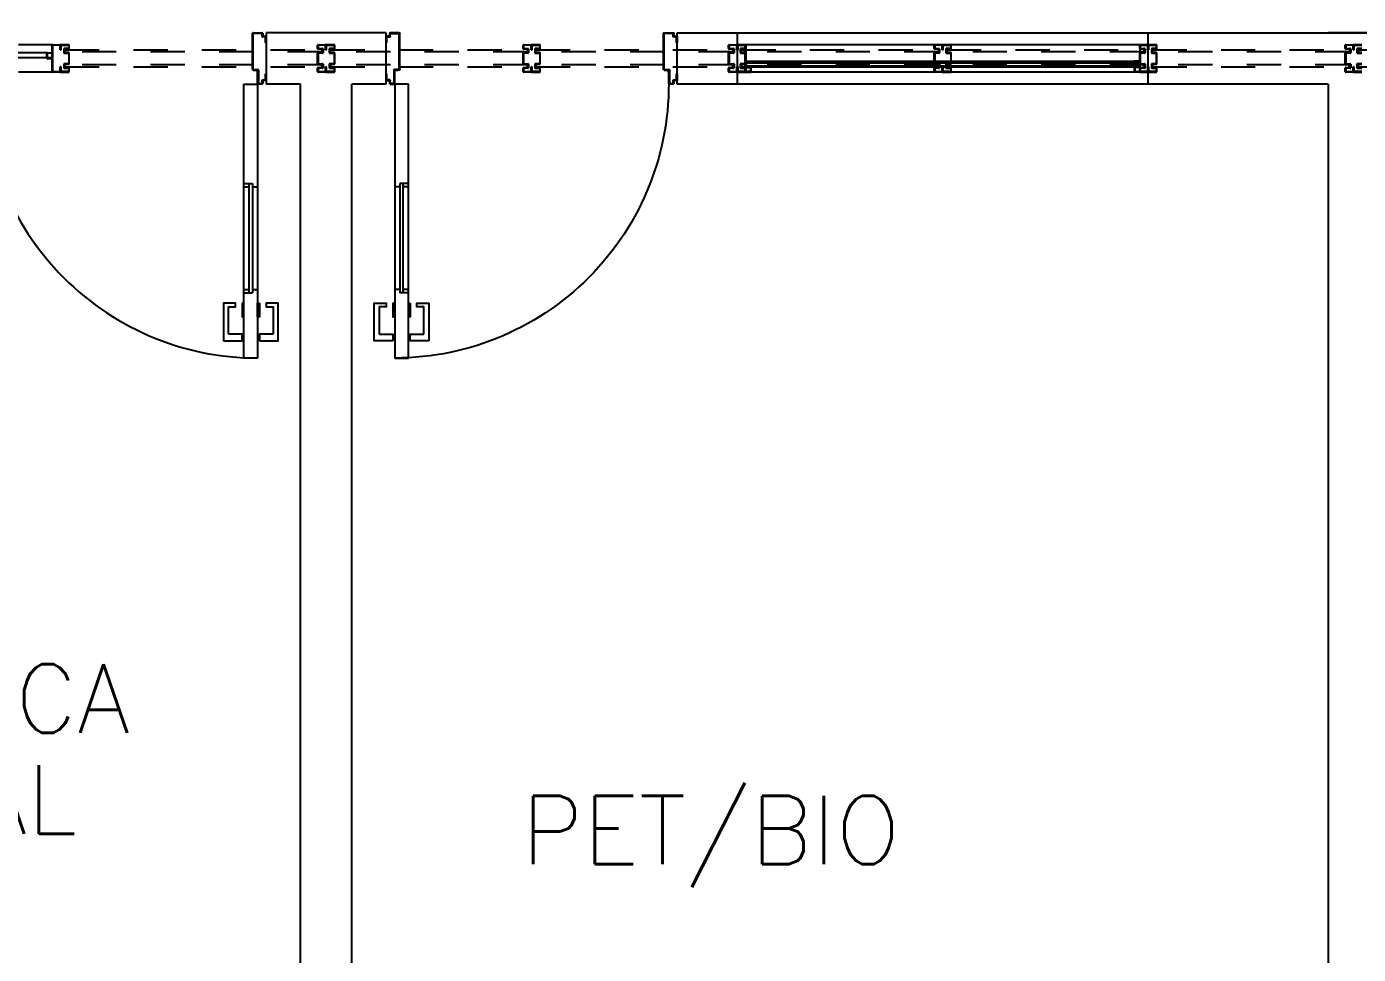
# Model space of a CAD drawing. Header units: millimetres. Extents: x 1887 to 2405, y 1100 to 1335.
# Drawn here: x 2223.91 to 2227.798, y 1184.507 to 1187.216 of the extents above; entities that cross this region are included whole.
import ezdxf

# ---------------------------------------------------------------- set-up
doc = ezdxf.new("R2010")
doc.units = ezdxf.units.MM
doc.linetypes.add('HIDDEN', pattern=[0.375, 0.25, -0.125])
for name, color, linetype in [('AR-ALV', 2, 'Continuous'), ('AR-ESQ', 1, 'Continuous'), ('AR-PEITORIL', 1, 'Continuous'), ('AR-PORTA', 1, 'Continuous'), ('AR-TALUDE', 1, 'Continuous'), ('DT-ESQ-BAGUETE-C', 2, 'Continuous'), ('DT-ESQ-BAGUETE-V', 1, 'Continuous'), ('DT-ESQ-CHAPA DOBRADA-V', 1, 'Continuous'), ('DT-ESQ-MARCO-V', 1, 'Continuous'), ('DT-ESQ-PERFIL U-C', 2, 'Continuous'), ('DT-ESQ-PROJ', 1, 'HIDDEN'), ('DT-ESQ-VIDRO-C', 2, 'Continuous'), ('maçaneta', 1, 'Continuous'), ('mov', 1, 'Continuous'), ('PM-PERFIL U-C', 2, 'Continuous'), ('PM-VIDRO', 1, 'Continuous'), ('pm1', 2, 'Continuous'), ('pm2', 2, 'Continuous'), ('TEXTO', 2, 'Continuous')]:
    doc.layers.add(name, color=color, linetype=linetype)
doc.styles.add('UNB-100', font='simplex.shx', dxfattribs={"height": 0.2})

# ---------------------------------------------------------------- blocks, each defined once
blk = doc.blocks.new('EF142-P')
at = {"layer": 'DT-ESQ-PROJ', "color": 1, "ltscale": 0.1}
for points in [[(1.3515, -0.115), (1.3735, -0.115, 0.414214), (1.375, -0.1135), (1.375, -0.1), (1.3735, -0.1), (1.3735, -0.113, -0.414214), (1.373, -0.1135), (1.352, -0.1135, -0.414214)], [(1.3515, -0.1035), (1.3645, -0.1035, 0.414214), (1.366, -0.102), (1.366, -0.092, 0.414214), (1.3645, -0.0905), (1.3515, -0.0905)], [(1.3515, -0.0595), (1.3645, -0.0595, 0.414214), (1.366, -0.058), (1.366, -0.048, 0.414214), (1.3645, -0.0465), (1.3515, -0.0465)], [(1.352, -0.0365), (1.373, -0.0365, -0.414214), (1.3735, -0.037), (1.3735, -0.05), (1.375, -0.05), (1.375, -0.0365, 0.414214), (1.3735, -0.035), (1.3515, -0.035, 0.414214)], [(1.3515, -0.092), (1.3645, -0.092), (1.3645, -0.102), (1.3515, -0.102, 0.414214)]]:
    blk.add_lwpolyline(points, format="xyb", dxfattribs=at)
blk.add_lwpolyline([(1.3515, -0.048), (1.3645, -0.048), (1.3645, -0.058), (1.3515, -0.058)], dxfattribs=at)
for points in [[(1.4, -0.1035), (1.4, -0.1135, -0.414214), (1.3985, -0.115), (1.3765, -0.115, -0.414214), (1.375, -0.1135), (1.375, -0.1), (1.3765, -0.1), (1.3765, -0.113, 0.414214), (1.377, -0.1135), (1.398, -0.1135, 0.414214), (1.3985, -0.113), (1.3985, -0.1035), (1.3855, -0.1035, -0.414214), (1.384, -0.102), (1.384, -0.092, -0.414214), (1.3855, -0.0905), (1.3985, -0.0905), (1.3985, -0.0595), (1.3855, -0.0595, -0.414214), (1.384, -0.058), (1.384, -0.048, -0.414214), (1.3855, -0.0465), (1.3985, -0.0465), (1.3985, -0.037, 0.414214), (1.398, -0.0365), (1.377, -0.0365, 0.414214), (1.3765, -0.037), (1.3765, -0.05), (1.375, -0.05), (1.375, -0.0365, -0.414214), (1.3765, -0.035), (1.3985, -0.035, -0.414214), (1.4, -0.0365), (1.4, -0.0465, -0.414214), (1.3985, -0.048), (1.3855, -0.048), (1.3855, -0.058), (1.3985, -0.058), (1.3985, -0.058, -0.414214), (1.4, -0.0595), (1.4, -0.0905, -0.414214), (1.3985, -0.092), (1.3985, -0.092), (1.3855, -0.092), (1.3855, -0.102), (1.3985, -0.102, -0.414214)], [(1.95, -0.1035), (1.95, -0.1135, 0.414214), (1.9515, -0.115), (1.9735, -0.115, 0.414214), (1.975, -0.1135), (1.975, -0.1), (1.9735, -0.1), (1.9735, -0.113, -0.414214), (1.973, -0.1135), (1.952, -0.1135, -0.414214), (1.9515, -0.113), (1.9515, -0.1035), (1.9645, -0.1035, 0.414214), (1.966, -0.102), (1.966, -0.092, 0.414214), (1.9645, -0.0905), (1.9515, -0.0905), (1.9515, -0.0595), (1.9645, -0.0595, 0.414214), (1.966, -0.058), (1.966, -0.048, 0.414214), (1.9645, -0.0465), (1.9515, -0.0465), (1.9515, -0.037, -0.414214), (1.952, -0.0365), (1.973, -0.0365, -0.414214), (1.9735, -0.037), (1.9735, -0.05), (1.975, -0.05), (1.975, -0.0365, 0.414214), (1.9735, -0.035), (1.9515, -0.035, 0.414214), (1.95, -0.0365), (1.95, -0.0465, 0.414214), (1.9515, -0.048), (1.9645, -0.048), (1.9645, -0.058), (1.9515, -0.058), (1.9515, -0.058, 0.414214), (1.95, -0.0595), (1.95, -0.0905, 0.414214), (1.9515, -0.092), (1.9515, -0.092), (1.9645, -0.092), (1.9645, -0.102), (1.9515, -0.102, 0.414214)], [(2, -0.1035), (2, -0.1135, -0.414214), (1.9985, -0.115), (1.9765, -0.115, -0.414214), (1.975, -0.1135), (1.975, -0.1), (1.9765, -0.1), (1.9765, -0.113, 0.414214), (1.977, -0.1135), (1.998, -0.1135, 0.414214), (1.9985, -0.113), (1.9985, -0.1035), (1.9855, -0.1035, -0.414214), (1.984, -0.102), (1.984, -0.092, -0.414214), (1.9855, -0.0905), (1.9985, -0.0905), (1.9985, -0.0595), (1.9855, -0.0595, -0.414214), (1.984, -0.058), (1.984, -0.048, -0.414214), (1.9855, -0.0465), (1.9985, -0.0465), (1.9985, -0.037, 0.414214), (1.998, -0.0365), (1.977, -0.0365, 0.414214), (1.9765, -0.037), (1.9765, -0.05), (1.975, -0.05), (1.975, -0.0365, -0.414214), (1.9765, -0.035), (1.9985, -0.035, -0.414214), (2, -0.0365), (2, -0.0465, -0.414214), (1.9985, -0.048), (1.9855, -0.048), (1.9855, -0.058), (1.9985, -0.058), (1.9985, -0.058, -0.414214), (2, -0.0595), (2, -0.0905, -0.414214), (1.9985, -0.092), (1.9985, -0.092), (1.9855, -0.092), (1.9855, -0.102), (1.9985, -0.102, -0.414214)], [(2.55, -0.1035), (2.55, -0.1135, 0.414214), (2.5515, -0.115), (2.5735, -0.115, 0.414214), (2.575, -0.1135), (2.575, -0.1), (2.5735, -0.1), (2.5735, -0.113, -0.414214), (2.573, -0.1135), (2.552, -0.1135, -0.414214), (2.5515, -0.113), (2.5515, -0.1035), (2.5645, -0.1035, 0.414214), (2.566, -0.102), (2.566, -0.092, 0.414214), (2.5645, -0.0905), (2.5515, -0.0905), (2.5515, -0.0595), (2.5645, -0.0595, 0.414214), (2.566, -0.058), (2.566, -0.048, 0.414214), (2.5645, -0.0465), (2.5515, -0.0465), (2.5515, -0.037, -0.414214), (2.552, -0.0365), (2.573, -0.0365, -0.414214), (2.5735, -0.037), (2.5735, -0.05), (2.575, -0.05), (2.575, -0.0365, 0.414214), (2.5735, -0.035), (2.5515, -0.035, 0.414214), (2.55, -0.0365), (2.55, -0.0465, 0.414214), (2.5515, -0.048), (2.5645, -0.048), (2.5645, -0.058), (2.5515, -0.058), (2.5515, -0.058, 0.414214), (2.55, -0.0595), (2.55, -0.0905, 0.414214), (2.5515, -0.092), (2.5515, -0.092), (2.5645, -0.092), (2.5645, -0.102), (2.5515, -0.102, 0.414214)], [(2.6, -0.1035), (2.6, -0.1135, -0.414214), (2.5985, -0.115), (2.5765, -0.115, -0.414214), (2.575, -0.1135), (2.575, -0.1), (2.5765, -0.1), (2.5765, -0.113, 0.414214), (2.577, -0.1135), (2.598, -0.1135, 0.414214), (2.5985, -0.113), (2.5985, -0.1035), (2.5855, -0.1035, -0.414214), (2.584, -0.102), (2.584, -0.092, -0.414214), (2.5855, -0.0905), (2.5985, -0.0905), (2.5985, -0.0595), (2.5855, -0.0595, -0.414214), (2.584, -0.058), (2.584, -0.048, -0.414214), (2.5855, -0.0465), (2.5985, -0.0465), (2.5985, -0.037, 0.414214), (2.598, -0.0365), (2.577, -0.0365, 0.414214), (2.5765, -0.037), (2.5765, -0.05), (2.575, -0.05), (2.575, -0.0365, -0.414214), (2.5765, -0.035), (2.5985, -0.035, -0.414214), (2.6, -0.0365), (2.6, -0.0465, -0.414214), (2.5985, -0.048), (2.5855, -0.048), (2.5855, -0.058), (2.5985, -0.058), (2.5985, -0.058, -0.414214), (2.6, -0.0595), (2.6, -0.0905, -0.414214), (2.5985, -0.092), (2.5985, -0.092), (2.5855, -0.092), (2.5855, -0.102), (2.5985, -0.102, -0.414214)], [(3.15, -0.1035), (3.15, -0.1135, 0.414214), (3.1515, -0.115), (3.1735, -0.115, 0.414214), (3.175, -0.1135), (3.175, -0.1), (3.1735, -0.1), (3.1735, -0.113, -0.414214), (3.173, -0.1135), (3.152, -0.1135, -0.414214), (3.1515, -0.113), (3.1515, -0.1035), (3.1645, -0.1035, 0.414214), (3.166, -0.102), (3.166, -0.092, 0.414214), (3.1645, -0.0905), (3.1515, -0.0905), (3.1515, -0.0595), (3.1645, -0.0595, 0.414214), (3.166, -0.058), (3.166, -0.048, 0.414214), (3.1645, -0.0465), (3.1515, -0.0465), (3.1515, -0.037, -0.414214), (3.152, -0.0365), (3.173, -0.0365, -0.414214), (3.1735, -0.037), (3.1735, -0.05), (3.175, -0.05), (3.175, -0.0365, 0.414214), (3.1735, -0.035), (3.1515, -0.035, 0.414214), (3.15, -0.0365), (3.15, -0.0465, 0.414214), (3.1515, -0.048), (3.1645, -0.048), (3.1645, -0.058), (3.1515, -0.058), (3.1515, -0.058, 0.414214), (3.15, -0.0595), (3.15, -0.0905, 0.414214), (3.1515, -0.092), (3.1515, -0.092), (3.1645, -0.092), (3.1645, -0.102), (3.1515, -0.102, 0.414214)], [(3.2, -0.1035), (3.2, -0.1135, -0.414214), (3.1985, -0.115), (3.1765, -0.115, -0.414214), (3.175, -0.1135), (3.175, -0.1), (3.1765, -0.1), (3.1765, -0.113, 0.414214), (3.177, -0.1135), (3.198, -0.1135, 0.414214), (3.1985, -0.113), (3.1985, -0.1035), (3.1855, -0.1035, -0.414214), (3.184, -0.102), (3.184, -0.092, -0.414214), (3.1855, -0.0905), (3.1985, -0.0905), (3.1985, -0.0595), (3.1855, -0.0595, -0.414214), (3.184, -0.058), (3.184, -0.048, -0.414214), (3.1855, -0.0465), (3.1985, -0.0465), (3.1985, -0.037, 0.414214), (3.198, -0.0365), (3.177, -0.0365, 0.414214), (3.1765, -0.037), (3.1765, -0.05), (3.175, -0.05), (3.175, -0.0365, -0.414214), (3.1765, -0.035), (3.1985, -0.035, -0.414214), (3.2, -0.0365), (3.2, -0.0465, -0.414214), (3.1985, -0.048), (3.1855, -0.048), (3.1855, -0.058), (3.1985, -0.058), (3.1985, -0.058, -0.414214), (3.2, -0.0595), (3.2, -0.0905, -0.414214), (3.1985, -0.092), (3.1985, -0.092), (3.1855, -0.092), (3.1855, -0.102), (3.1985, -0.102, -0.414214)], [(3.75, -0.1035), (3.75, -0.1135, 0.414214), (3.7515, -0.115), (3.7735, -0.115, 0.414214), (3.775, -0.1135), (3.775, -0.1), (3.7735, -0.1), (3.7735, -0.113, -0.414214), (3.773, -0.1135), (3.752, -0.1135, -0.414214), (3.7515, -0.113), (3.7515, -0.1035), (3.7645, -0.1035, 0.414214), (3.766, -0.102), (3.766, -0.092, 0.414214), (3.7645, -0.0905), (3.7515, -0.0905), (3.7515, -0.0595), (3.7645, -0.0595, 0.414214), (3.766, -0.058), (3.766, -0.048, 0.414214), (3.7645, -0.0465), (3.7515, -0.0465), (3.7515, -0.037, -0.414214), (3.752, -0.0365), (3.773, -0.0365, -0.414214), (3.7735, -0.037), (3.7735, -0.05), (3.775, -0.05), (3.775, -0.0365, 0.414214), (3.7735, -0.035), (3.7515, -0.035, 0.414214), (3.75, -0.0365), (3.75, -0.0465, 0.414214), (3.7515, -0.048), (3.7645, -0.048), (3.7645, -0.058), (3.7515, -0.058), (3.7515, -0.058, 0.414214), (3.75, -0.0595), (3.75, -0.0905, 0.414214), (3.7515, -0.092), (3.7515, -0.092), (3.7645, -0.092), (3.7645, -0.102), (3.7515, -0.102, 0.414214)], [(3.8, -0.1035), (3.8, -0.1135, -0.414214), (3.7985, -0.115), (3.7765, -0.115, -0.414214), (3.775, -0.1135), (3.775, -0.1), (3.7765, -0.1), (3.7765, -0.113, 0.414214), (3.777, -0.1135), (3.798, -0.1135, 0.414214), (3.7985, -0.113), (3.7985, -0.1035), (3.7855, -0.1035, -0.414214), (3.784, -0.102), (3.784, -0.092, -0.414214), (3.7855, -0.0905), (3.7985, -0.0905), (3.7985, -0.0595), (3.7855, -0.0595, -0.414214), (3.784, -0.058), (3.784, -0.048, -0.414214), (3.7855, -0.0465), (3.7985, -0.0465), (3.7985, -0.037, 0.414214), (3.798, -0.0365), (3.777, -0.0365, 0.414214), (3.7765, -0.037), (3.7765, -0.05), (3.775, -0.05), (3.775, -0.0365, -0.414214), (3.7765, -0.035), (3.7985, -0.035, -0.414214), (3.8, -0.0365), (3.8, -0.0465, -0.414214), (3.7985, -0.048), (3.7855, -0.048), (3.7855, -0.058), (3.7985, -0.058), (3.7985, -0.058, -0.414214), (3.8, -0.0595), (3.8, -0.0905, -0.414214), (3.7985, -0.092), (3.7985, -0.092), (3.7855, -0.092), (3.7855, -0.102), (3.7985, -0.102, -0.414214)], [(4.35, -0.1035), (4.35, -0.1135, 0.414214), (4.3515, -0.115), (4.3735, -0.115, 0.414214), (4.375, -0.1135), (4.375, -0.1), (4.3735, -0.1), (4.3735, -0.113, -0.414214), (4.373, -0.1135), (4.352, -0.1135, -0.414214), (4.3515, -0.113), (4.3515, -0.1035), (4.3645, -0.1035, 0.414214), (4.366, -0.102), (4.366, -0.092, 0.414214), (4.3645, -0.0905), (4.3515, -0.0905), (4.3515, -0.0595), (4.3645, -0.0595, 0.414214), (4.366, -0.058), (4.366, -0.048, 0.414214), (4.3645, -0.0465), (4.3515, -0.0465), (4.3515, -0.037, -0.414214), (4.352, -0.0365), (4.373, -0.0365, -0.414214), (4.3735, -0.037), (4.3735, -0.05), (4.375, -0.05), (4.375, -0.0365, 0.414214), (4.3735, -0.035), (4.3515, -0.035, 0.414214), (4.35, -0.0365), (4.35, -0.0465, 0.414214), (4.3515, -0.048), (4.3645, -0.048), (4.3645, -0.058), (4.3515, -0.058), (4.3515, -0.058, 0.414214), (4.35, -0.0595), (4.35, -0.0905, 0.414214), (4.3515, -0.092), (4.3515, -0.092), (4.3645, -0.092), (4.3645, -0.102), (4.3515, -0.102, 0.414214)], [(4.4, -0.1035), (4.4, -0.1135, -0.414214), (4.3985, -0.115), (4.3765, -0.115, -0.414214), (4.375, -0.1135), (4.375, -0.1), (4.3765, -0.1), (4.3765, -0.113, 0.414214), (4.377, -0.1135), (4.398, -0.1135, 0.414214), (4.3985, -0.113), (4.3985, -0.1035), (4.3855, -0.1035, -0.414214), (4.384, -0.102), (4.384, -0.092, -0.414214), (4.3855, -0.0905), (4.3985, -0.0905), (4.3985, -0.0595), (4.3855, -0.0595, -0.414214), (4.384, -0.058), (4.384, -0.048, -0.414214), (4.3855, -0.0465), (4.3985, -0.0465), (4.3985, -0.037, 0.414214), (4.398, -0.0365), (4.377, -0.0365, 0.414214), (4.3765, -0.037), (4.3765, -0.05), (4.375, -0.05), (4.375, -0.0365, -0.414214), (4.3765, -0.035), (4.3985, -0.035, -0.414214), (4.4, -0.0365), (4.4, -0.0465, -0.414214), (4.3985, -0.048), (4.3855, -0.048), (4.3855, -0.058), (4.3985, -0.058), (4.3985, -0.058, -0.414214), (4.4, -0.0595), (4.4, -0.0905, -0.414214), (4.3985, -0.092), (4.3985, -0.092), (4.3855, -0.092), (4.3855, -0.102), (4.3985, -0.102, -0.414214)], [(5.125, -0.1035), (5.125, -0.1135, 0.414214), (5.1265, -0.115), (5.1485, -0.115, 0.414214), (5.15, -0.1135), (5.15, -0.1), (5.1485, -0.1), (5.1485, -0.113, -0.414214), (5.148, -0.1135), (5.127, -0.1135, -0.414214), (5.1265, -0.113), (5.1265, -0.1035), (5.1395, -0.1035, 0.414214), (5.141, -0.102), (5.141, -0.092, 0.414214), (5.1395, -0.0905), (5.1265, -0.0905), (5.1265, -0.0595), (5.1395, -0.0595, 0.414214), (5.141, -0.058), (5.141, -0.048, 0.414214), (5.1395, -0.0465), (5.1265, -0.0465), (5.1265, -0.037, -0.414214), (5.127, -0.0365), (5.148, -0.0365, -0.414214), (5.1485, -0.037), (5.1485, -0.05), (5.15, -0.05), (5.15, -0.0365, 0.414214), (5.1485, -0.035), (5.1265, -0.035, 0.414214), (5.125, -0.0365), (5.125, -0.0465, 0.414214), (5.1265, -0.048), (5.1395, -0.048), (5.1395, -0.058), (5.1265, -0.058), (5.1265, -0.058, 0.414214), (5.125, -0.0595), (5.125, -0.0905, 0.414214), (5.1265, -0.092), (5.1265, -0.092), (5.1395, -0.092), (5.1395, -0.102), (5.1265, -0.102, 0.414214)]]:
    blk.add_lwpolyline(points, format="xyb", close=True, dxfattribs=at)
for points in [[(1.3625, -0.056), (1.3625, -0.05), (0.7875, -0.05), (0.7875, -0.056)], [(1.9625, -0.056), (1.9625, -0.05), (1.3875, -0.05), (1.3875, -0.056)], [(2.5625, -0.056), (2.5625, -0.05), (1.9875, -0.05), (1.9875, -0.056)], [(3.1625, -0.056), (3.1625, -0.05), (2.5875, -0.05), (2.5875, -0.056)], [(3.7625, -0.056), (3.7625, -0.05), (3.1875, -0.05), (3.1875, -0.056)], [(4.3625, -0.056), (4.3625, -0.05), (3.7875, -0.05), (3.7875, -0.056)], [(5.1375, -0.056), (5.1375, -0.05), (4.3875, -0.05), (4.3875, -0.056)], [(1.3625, -0.094), (1.3625, -0.1), (0.7875, -0.1), (0.7875, -0.094)], [(1.9625, -0.094), (1.9625, -0.1), (1.3875, -0.1), (1.3875, -0.094)], [(2.5625, -0.094), (2.5625, -0.1), (1.9875, -0.1), (1.9875, -0.094)], [(3.1625, -0.094), (3.1625, -0.1), (2.5875, -0.1), (2.5875, -0.094)], [(3.7625, -0.094), (3.7625, -0.1), (3.1875, -0.1), (3.1875, -0.094)], [(4.3625, -0.094), (4.3625, -0.1), (3.7875, -0.1), (3.7875, -0.094)], [(5.1375, -0.094), (5.1375, -0.1), (4.3875, -0.1), (4.3875, -0.094)]]:
    blk.add_lwpolyline(points, close=True, dxfattribs=at)
blk = doc.blocks.new('EF02A-P')
at = {"layer": 'DT-ESQ-PROJ', "color": 1, "ltscale": 0.1}
for p, q in [((0.0235, 0.115), (0.8265, 0.115)), ((0.0385, 0.0735), (0.8115, 0.0735)), ((0.0385, 0.0585), (0.8115, 0.0585)), ((0.0235, 0.035), (0.8265, 0.035))]:
    blk.add_line(p, q, dxfattribs=at)
for points in [[(0.025, 0.0984), (0.025, 0.0765), (0.0385, 0.0765, -1), (0.0385, 0.0735), (0.025, 0.0735), (0.025, 0.0365, -0.414214), (0.0235, 0.035), (0.0015, 0.035, -0.414214), (0, 0.0365), (0, 0.05), (0.0015, 0.05), (0.0015, 0.0365), (0.0235, 0.0365), (0.0235, 0.0735, -0.414214), (0.025, 0.075, -0.414214), (0.0235, 0.0765), (0.0235, 0.0984), (0.0235, 0.1135), (0.0015, 0.1135), (0.0015, 0.1), (0, 0.1), (0, 0.1135, -0.414214), (0.0015, 0.115), (0.0235, 0.115, -0.414214), (0.025, 0.1135)], [(0.825, 0.0984), (0.825, 0.0765), (0.8115, 0.0765, 1), (0.8115, 0.0735), (0.825, 0.0735), (0.825, 0.0365, 0.414214), (0.8265, 0.035), (0.8485, 0.035, 0.414214), (0.85, 0.0365), (0.85, 0.05), (0.8485, 0.05), (0.8485, 0.0365), (0.8265, 0.0365), (0.8265, 0.0735, 0.414214), (0.825, 0.075, 0.414214), (0.8265, 0.0765), (0.8265, 0.0984), (0.8265, 0.1135), (0.8485, 0.1135), (0.8485, 0.1), (0.85, 0.1), (0.85, 0.1135, 0.414214), (0.8485, 0.115), (0.8265, 0.115, 0.414214), (0.825, 0.1135)], [(0.039, 0.0585), (0.0255, 0.0585), (0.0255, 0.06), (0.039, 0.06), (0.039, 0.072), (0.0255, 0.072), (0.0255, 0.0735), (0.039, 0.0735, -0.414214), (0.0405, 0.072), (0.0405, 0.06, -0.414214)], [(0.811, 0.0585), (0.8245, 0.0585), (0.8245, 0.06), (0.811, 0.06), (0.811, 0.072), (0.8245, 0.072), (0.8245, 0.0735), (0.811, 0.0735, 0.414214), (0.8095, 0.072), (0.8095, 0.06, 0.414214)]]:
    blk.add_lwpolyline(points, format="xyb", close=True, dxfattribs=at)
for points in [[(0.025, 0.075), (0.0385, 0.075)], [(0.8115, 0.075), (0.825, 0.075)]]:
    blk.add_lwpolyline(points, dxfattribs=at)
blk = doc.blocks.new('EF05A-P')
at = {"layer": 'DT-ESQ-BAGUETE-C', "color": 1, "ltscale": 0.1}
for points in [[(0.039, -0.05), (0.0255, -0.05), (0.0255, -0.0485), (0.039, -0.0485), (0.039, -0.0365), (0.0255, -0.0365), (0.0255, -0.035), (0.039, -0.035, -0.414214), (0.0405, -0.0365), (0.0405, -0.0485, -0.414214)], [(1.161, -0.05), (1.1745, -0.05), (1.1745, -0.0485), (1.161, -0.0485), (1.161, -0.0365), (1.1745, -0.0365), (1.1745, -0.035), (1.161, -0.035, 0.414214), (1.1595, -0.0365), (1.1595, -0.0485, 0.414214)]]:
    blk.add_lwpolyline(points, format="xyb", close=True, dxfattribs=at)
at = {"layer": 'DT-ESQ-BAGUETE-V', "color": 1, "ltscale": 0.1}
blk.add_line((1.161, -0.05), (0.039, -0.05), dxfattribs=at)
at = {"layer": 'DT-ESQ-CHAPA DOBRADA-V', "color": 1, "ltscale": 0.1}
blk.add_line((1.16, -0.067), (0.04, -0.067), dxfattribs=at)
at = {"layer": 'DT-ESQ-MARCO-V', "color": 1, "ltscale": 0.1}
for p, q in [((0.0235, -0.035), (1.1765, -0.035)), ((0.0235, -0.115), (1.1765, -0.115))]:
    blk.add_line(p, q, dxfattribs=at)
at = {"layer": 'DT-ESQ-PERFIL U-C', "color": 1, "ltscale": 0.1}
for points in [[(0.025, -0.0655), (0.025, -0.0655, 0.414214), (0.0235, -0.067), (0.0235, -0.1135), (0.0015, -0.1135), (0.0015, -0.1), (0, -0.1), (0, -0.1135, 0.414214), (0.0015, -0.115), (0.0235, -0.115, 0.414214), (0.025, -0.1135), (0.025, -0.067), (0.04, -0.067, 1), (0.04, -0.064), (0.025, -0.064), (0.025, -0.0365, 0.414214), (0.0235, -0.035), (0.0015, -0.035, 0.414214), (0, -0.0365), (0, -0.05), (0.0015, -0.05), (0.0015, -0.0365), (0.0235, -0.0365), (0.0235, -0.064, 0.414214), (0.025, -0.0655), (0.04, -0.0655)], [(1.175, -0.0655), (1.175, -0.0655, -0.414214), (1.1765, -0.067), (1.1765, -0.1135), (1.1985, -0.1135), (1.1985, -0.1), (1.2, -0.1), (1.2, -0.1135, -0.414214), (1.1985, -0.115), (1.1765, -0.115, -0.414214), (1.175, -0.1135), (1.175, -0.067), (1.16, -0.067, -1), (1.16, -0.064), (1.175, -0.064), (1.175, -0.0365, -0.414214), (1.1765, -0.035), (1.1985, -0.035, -0.414214), (1.2, -0.0365), (1.2, -0.05), (1.1985, -0.05), (1.1985, -0.0365), (1.1765, -0.0365), (1.1765, -0.064, -0.414214), (1.175, -0.0655), (1.16, -0.0655)]]:
    blk.add_lwpolyline(points, format="xyb", dxfattribs=at)
at = {"layer": 'DT-ESQ-VIDRO-C', "color": 1, "ltscale": 0.1}
blk.add_lwpolyline([(0.027, -0.062), (0.027, -0.052), (1.173, -0.052), (1.173, -0.062)], close=True, dxfattribs=at)
blk = doc.blocks.new('PM3V-A')
at = {"layer": 'maçaneta'}
for points in [[(0.02, 0.9), (-0.035, 0.9), (-0.035, 0.79), (0, 0.79), (0, 0.8), (-0.02, 0.8), (-0.02, 0.8785, -0.414214), (-0.0185, 0.88), (0.02, 0.88)], [(0.125, 0.9), (0.07, 0.9), (0.07, 0.88), (0.1085, 0.88, -0.414214), (0.11, 0.8785), (0.11, 0.8), (0.09, 0.8), (0.09, 0.79), (0.125, 0.79)]]:
    blk.add_lwpolyline(points, format="xyb", close=True, dxfattribs=at)
for points in [[(0.02, 0.79), (0.02, 0.83), (0.025, 0.83), (0.025, 0.79)], [(0.07, 0.79), (0.07, 0.83), (0.065, 0.83), (0.065, 0.79)]]:
    blk.add_lwpolyline(points, close=True, dxfattribs=at)
at = {"layer": 'mov'}
blk.add_arc((0.025, 0.15), 0.8, 356.8472, 90, dxfattribs=at)
at = {"layer": 'PM-PERFIL U-C'}
for p, q in [((0, 0.12), (0, 0.1385)), ((0.002, 0.12), (0, 0.12)), ((0.0015, 0.14), (0.01, 0.14)), ((0.002, 0.138), (0.002, 0.12)), ((0.0105, 0.138), (0.002, 0.138)), ((0.01, 0.14), (0.01, 0.1485)), ((0.0115, 0.15), (0.0235, 0.15)), ((0.012, 0.148), (0.012, 0.1395)), ((0.023, 0.148), (0.012, 0.148)), ((0.023, 0.1085), (0.023, 0.148)), ((0.025, 0.15), (0.025, 0.109)), ((0.025, 0.1485), (0.025, 0.109)), ((0.825, 0.1485), (0.825, 0.109)), ((0.8385, 0.15), (0.8265, 0.15)), ((0.827, 0.148), (0.838, 0.148)), ((0.827, 0.1085), (0.827, 0.148)), ((0.838, 0.148), (0.838, 0.1395)), ((0.8395, 0.138), (0.848, 0.138)), ((0.84, 0.14), (0.84, 0.1485)), ((0.8485, 0.14), (0.84, 0.14)), ((0.848, 0.138), (0.848, 0.12)), ((0.848, 0.12), (0.85, 0.12)), ((0.85, 0.12), (0.85, 0.1385)), ((0.038, 0.107), (0.0245, 0.107)), ((0.025, 0.109), (0.035, 0.109)), ((0.0385, 0.109), (0.025, 0.109)), ((0.038, 0.107), (0.038, 0.002)), ((0.04, 0.1075), (0.04, 0.0015)), ((0.81, 0.1075), (0.81, 0.0015)), ((0.8115, 0.109), (0.825, 0.109)), ((0.812, 0.107), (0.8255, 0.107)), ((0.812, 0.107), (0.812, 0.002)), ((0.8252, 0.109), (0.8152, 0.109)), ((0, 0.03), (0.002, 0.03)), ((0, 0.0115), (0, 0.03)), ((0.01, 0.01), (0.0015, 0.01)), ((0.002, 0.03), (0.002, 0.012)), ((0.002, 0.012), (0.0105, 0.012)), ((0.01, 0.0015), (0.01, 0.01)), ((0.0385, 0), (0.0115, 0)), ((0.012, 0.0105), (0.012, 0.002)), ((0.012, 0.002), (0.038, 0.002)), ((0.8115, 0), (0.8385, 0)), ((0.838, 0.002), (0.812, 0.002)), ((0.8152, 0), (0.8402, 0)), ((0.838, 0.0105), (0.838, 0.002)), ((0.848, 0.012), (0.8395, 0.012)), ((0.84, 0.0015), (0.84, 0.01)), ((0.84, 0.01), (0.8485, 0.01)), ((0.8402, 0.01), (0.8502, 0.01)), ((0.8402, 0), (0.8402, 0.01)), ((0.85, 0.03), (0.848, 0.03)), ((0.848, 0.03), (0.848, 0.012)), ((0.85, 0.0115), (0.85, 0.03))]:
    blk.add_line(p, q, dxfattribs=at)
for centre, start, end in [((0.0015, 0.1385), 90, 180), ((0.0115, 0.1485), 90, 180), ((0.0105, 0.1395), 270, 0), ((0.0235, 0.1485), 360, 90), ((0.8265, 0.1485), 90, 180), ((0.8395, 0.1395), 180, 270), ((0.8385, 0.1485), 0, 90), ((0.8485, 0.1385), 0, 90), ((0.0245, 0.1085), 180, 270), ((0.0385, 0.1075), 0, 90), ((0.8115, 0.1075), 90, 180), ((0.8255, 0.1085), 270, 0), ((0.0015, 0.0115), 180, 270), ((0.0115, 0.0015), 180, 270), ((0.0105, 0.0105), 0, 90), ((0.0385, 0.0015), 269.9386, 0), ((0.8115, 0.0015), 180, 270.0614), ((0.8395, 0.0105), 90, 180), ((0.8385, 0.0015), 270, 0), ((0.8485, 0.0115), 270, 0)]:
    blk.add_arc(centre, 0.0015, start, end, dxfattribs=at)
at = {"layer": 'PM-VIDRO'}
for p, q in [((0.04, 0.45), (0.04, 0.75)), ((0.05, 0.75), (0.05, 0.45))]:
    blk.add_line(p, q, dxfattribs=at)
at = {"layer": 'pm1'}
for p, q in [((0.025, 0.95), (0.065, 0.95)), ((0.025, 0.75), (0.025, 0.95)), ((0.065, 0.95), (0.065, 0.76)), ((0.04, 0.75), (0.025, 0.75)), ((0.065, 0.76), (0.04, 0.76)), ((0.04, 0.75), (0.04, 0.76)), ((0.05, 0.76), (0.05, 0.75)), ((0.065, 0.75), (0.05, 0.75)), ((0.065, 0.76), (0.065, 0.75)), ((0.025, 0.15), (0.025, 0.45)), ((0.04, 0.45), (0.025, 0.45)), ((0.04, 0.44), (0.04, 0.45)), ((0.065, 0.44), (0.04, 0.44)), ((0.065, 0.45), (0.05, 0.45)), ((0.05, 0.45), (0.05, 0.44)), ((0.065, 0.45), (0.065, 0.44)), ((0.065, 0.44), (0.065, 0.15)), ((0.065, 0.15), (0.025, 0.15))]:
    blk.add_line(p, q, dxfattribs=at)
at = {"layer": 'pm2'}
for p, q in [((0.025, 0.45), (0.025, 0.75)), ((0.065, 0.75), (0.065, 0.45))]:
    blk.add_line(p, q, dxfattribs=at)

msp = doc.modelspace()

# ---------------------------------------------------------------- linework, layer by layer
at = {"layer": 'AR-ALV'}
for p, q in [((2224.9598, 1187.1985), (2224.6098, 1187.1985)), ((2224.6098, 1187.1985), (2224.6098, 1187.0485)), ((2224.9598, 1187.0485), (2224.9598, 1187.1985)), ((2225.8098, 1187.1985), (2225.9847, 1187.1985)), ((2225.8098, 1187.0485), (2225.8098, 1187.1985)), ((2225.9847, 1187.1985), (2225.9847, 1187.0485)), ((2227.1847, 1187.0485), (2227.1847, 1187.1985)), ((2227.1847, 1187.1985), (2228.8597, 1187.1985)), ((2228.3597, 1187.1985), (2227.7097, 1187.1985)), ((2224.7097, 1187.0485), (2224.6098, 1187.0485)), ((2224.7097, 1182.3985), (2224.7097, 1187.0485)), ((2224.8597, 1182.3985), (2224.8597, 1187.0485)), ((2224.9598, 1187.0485), (2224.8597, 1187.0485)), ((2225.9847, 1187.0485), (2225.8098, 1187.0485)), ((2227.7097, 1187.0485), (2227.1847, 1187.0485)), ((2227.7097, 1187.0485), (2227.7097, 1182.3985))]:
    msp.add_line(p, q, dxfattribs=at)
at = {"layer": 'AR-PEITORIL'}
for p, q in [((2225.9847, 1187.1985), (2227.1847, 1187.1985)), ((2227.1847, 1187.0485), (2225.9847, 1187.0485))]:
    msp.add_line(p, q, dxfattribs=at)
at = {"layer": 'AR-TALUDE'}
msp.add_open_spline([(2209.6023, 1181.907), (2210.1055, 1175.4093), (2212.7919, 1160.4134), (2230.1765, 1147.2677), (2241.402, 1149.9808), (2249.6832, 1155.6803), (2256.8602, 1168.1826), (2261.8663, 1179.1126), (2266.4303, 1187.8269), (2268.4755, 1193.7303)], degree=3, knots=[0.874603, 0.874603, 0.874603, 0.874603, 13.033613, 24.300817, 33.994288, 45.623477, 57.311406, 66.544355, 85.146679, 85.146679, 85.146679, 85.146679], dxfattribs=at)

# ---------------------------------------------------------------- block references
at = {"layer": 'AR-ESQ', "rotation": 180}
for name, p in [('EF02A-P', (2224.0097, 1187.1985)), ('EF142-P', (2229.1597, 1187.0485)), ('EF05A-P', (2227.1847, 1187.0485))]:
    msp.add_blockref(name, p, dxfattribs=at)
at = {"layer": 'AR-PORTA', "rotation": 180}
msp.add_blockref('PM3V-A', (2224.6098, 1187.1985), dxfattribs=at)
at = {"layer": 'AR-PORTA', "xscale": -1, "rotation": 180}
msp.add_blockref('PM3V-A', (2224.9598, 1187.1985), dxfattribs=at)

# ---------------------------------------------------------------- texts
at = {"layer": 'TEXTO', "style": 'UNB-100'}
for s, p in [('COMITÊ DE ÉTICA ', (2221.9492, 1185.1546)), ('NO USO ANIMAL', (2221.9405, 1184.8595)), ('PET/BIO', (2225.3552, 1184.7705))]:
    msp.add_text(s, height=0.2, dxfattribs=at).set_placement(p)

doc.saveas('drawing.dxf')
